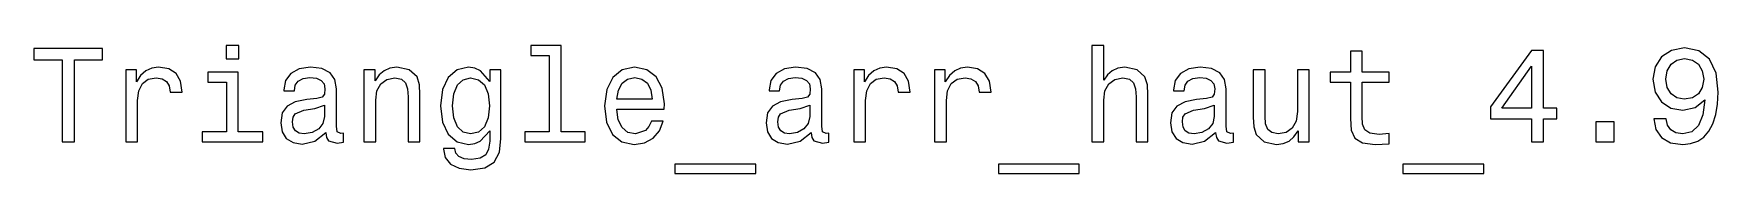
# Model space of a CAD drawing. Extents: x 150.3 to 240.6, y 141.4 to 148.2.
import ezdxf

# ---------------------------------------------------------------- set-up
doc = ezdxf.new("R2010")
doc.units = 0

msp = doc.modelspace()

# ---------------------------------------------------------------- linework, layer by layer
at = {"color": 7, "lineweight": 13}
for points in [[(161.311234, 148.234879), (160.641205, 148.234879), (160.641205, 147.51442), (161.311234, 147.51442)], [(177.96109, 147.701736), (177.96109, 143.595108), (176.657059, 143.595108), (176.657059, 143.061966), (179.891937, 143.061966), (179.891937, 143.595108), (178.595093, 143.595108), (178.595093, 148.234879), (176.966858, 148.234879), (176.966858, 147.701736)], [(207.060532, 143.061966), (207.694534, 143.061966), (207.694534, 145.295395), (207.759369, 145.806915), (207.968307, 146.181564), (208.292511, 146.412109), (208.724792, 146.498566), (209.070618, 146.426514), (209.286743, 146.231995), (209.394821, 145.907791), (209.430847, 145.47551), (209.430847, 143.061966), (210.06485, 143.061966), (210.06485, 145.605194), (210.036026, 146.116714), (209.906342, 146.541794), (209.481277, 146.930847), (208.818451, 147.067734), (208.458221, 147.017303), (208.148422, 146.880417), (207.889053, 146.664276), (207.694534, 146.368881), (207.694534, 148.234879), (207.060532, 148.234879)], [(151.837173, 143.061966), (152.5, 143.061966), (152.5, 147.456772), (154.01297, 147.456772), (154.01297, 148.061966), (150.317001, 148.061966), (150.317001, 147.456772), (151.837173, 147.456772)], [(220.922195, 146.260818), (220.922195, 144.322769), (220.965424, 143.695969), (221.167145, 143.263702), (221.570618, 143.011536), (222.255051, 142.925079), (223.004333, 142.961105), (223.004333, 143.508652), (222.456787, 143.465424), (221.959656, 143.523056), (221.693085, 143.703171), (221.57782, 144.005768), (221.556213, 144.430847), (221.556213, 146.260818), (223.004333, 146.260818), (223.004333, 146.801163), (221.556213, 146.801163), (221.556213, 147.932281), (220.922195, 147.932281), (220.922195, 146.801163), (219.827087, 146.801163), (219.827087, 146.260818)], [(230.634003, 143.061966), (231.282425, 143.061966), (231.282425, 144.301163), (231.995682, 144.301163), (231.995682, 144.877533), (231.282425, 144.877533), (231.282425, 147.953903), (230.626801, 147.953903), (228.4366, 144.935165), (228.4366, 144.301163), (230.634003, 144.301163)], [(237.182999, 144.301163), (237.291077, 143.731995), (237.600861, 143.292511), (238.090775, 143.018738), (238.739197, 142.917877), (239.164261, 142.968307), (239.546112, 143.097992), (239.870316, 143.321335), (240.144089, 143.638336), (240.360229, 144.034592), (240.518738, 144.524506), (240.612396, 145.086456), (240.648407, 145.734879), (240.52594, 146.750732), (240.172913, 147.492798), (239.610947, 147.939484), (238.840057, 148.097992), (238.134003, 147.968307), (237.600861, 147.622482), (237.255035, 147.08934), (237.139771, 146.419312), (237.255035, 145.727676), (237.593658, 145.201736), (238.097992, 144.870331), (238.739197, 144.762253), (239.416428, 144.899139), (239.927948, 145.317017), (239.812683, 144.517303), (239.582123, 143.948135), (239.229095, 143.609512), (238.746399, 143.50145), (238.371765, 143.55188), (238.097992, 143.710388), (237.917877, 143.96254), (237.845825, 144.301163)], [(237.838623, 146.426514), (237.91066, 146.873199), (238.112396, 147.226227), (238.429398, 147.44957), (238.840057, 147.528824), (239.265137, 147.44957), (239.589325, 147.226227), (239.791077, 146.880417), (239.870316, 146.433731), (239.791077, 145.979828), (239.589325, 145.64122), (239.257935, 145.432281), (238.818451, 145.360229), (238.42218, 145.432281), (238.112396, 145.64122), (237.91066, 145.972626)], [(155.252167, 143.061966), (155.886169, 143.061966), (155.886169, 145.273788), (155.951004, 145.806915), (156.145538, 146.188766), (156.46254, 146.419312), (156.887604, 146.498566), (157.204605, 146.448135), (157.442368, 146.304047), (157.586456, 146.059082), (157.636887, 145.727676), (158.278091, 145.727676), (158.19165, 146.311249), (157.953888, 146.729111), (157.557632, 146.981277), (157.017288, 147.067734), (156.649857, 147.010086), (156.332855, 146.865997), (156.05188, 146.621048), (155.828537, 146.289627), (155.828537, 146.930847), (155.252167, 146.930847)], [(161.289627, 143.595108), (161.289627, 146.801163), (159.661377, 146.801163), (159.661377, 146.260818), (160.655624, 146.260818), (160.655624, 143.595108), (159.358795, 143.595108), (159.358795, 143.061966), (162.600861, 143.061966), (162.600861, 143.595108)], [(165.98703, 143.566284), (165.98703, 143.544678), (166.023056, 143.299713), (166.131119, 143.126801), (166.585022, 142.989914), (166.938049, 143.047562), (166.938049, 143.537476), (166.786743, 143.515854), (166.585022, 143.609512), (166.548996, 143.897705), (166.548996, 145.900589), (166.46254, 146.412109), (166.210373, 146.772339), (165.770889, 146.98848), (165.151291, 147.067734), (164.546112, 146.981277), (164.099426, 146.736313), (163.818451, 146.354477), (163.724792, 145.850143), (163.724792, 145.806915), (164.293945, 145.806915), (164.344376, 146.109512), (164.502884, 146.325653), (164.762253, 146.455338), (165.129684, 146.505768), (165.482712, 146.469742), (165.734863, 146.361679), (165.886169, 146.174362), (165.9366, 145.914993), (165.907776, 145.612396), (165.792511, 145.461105), (165.504318, 145.389053), (164.963974, 145.331421), (164.344376, 145.201736), (163.904907, 144.971191), (163.645538, 144.610962), (163.566284, 144.07782), (163.638336, 143.60231), (163.861679, 143.249283), (164.221909, 143.02594), (164.719025, 142.946686), (165.389053, 143.097992)], [(168.02594, 143.061966), (168.659943, 143.061966), (168.659943, 145.295395), (168.724792, 145.806915), (168.933716, 146.181564), (169.257919, 146.412109), (169.690201, 146.498566), (170.036026, 146.426514), (170.252167, 146.231995), (170.360229, 145.907791), (170.396255, 145.47551), (170.396255, 143.061966), (171.030258, 143.061966), (171.030258, 145.605194), (171.001434, 146.116714), (170.871765, 146.541794), (170.446686, 146.930847), (169.783859, 147.067734), (169.416428, 147.017303), (169.106628, 146.880417), (168.840057, 146.649857), (168.631119, 146.340057), (168.631119, 146.930847), (168.02594, 146.930847)], [(175.374634, 143.234879), (175.374634, 146.930847), (174.769455, 146.930847), (174.769455, 146.304047), (174.272339, 146.873199), (173.969742, 147.017303), (173.631119, 147.067734), (173.018738, 146.923645), (172.543228, 146.520172), (172.233429, 145.871765), (172.125366, 145), (172.233429, 144.121048), (172.543228, 143.472626), (173.018738, 143.061966), (173.631119, 142.925079), (173.976944, 142.97551), (174.265137, 143.105194), (174.769455, 143.65274), (174.769455, 143.105194), (174.711823, 142.672913), (174.553314, 142.363113), (174.250717, 142.182999), (173.796829, 142.118164), (173.400574, 142.161392), (173.119598, 142.269455), (172.953888, 142.456772), (172.903458, 142.708939), (172.291061, 142.708939), (172.291061, 142.680115), (172.38472, 142.219025), (172.672913, 141.873199), (173.134003, 141.649857), (173.760803, 141.570618), (174.510086, 141.67868), (175.007202, 141.981277), (175.288177, 142.507217)], [(172.780975, 145), (172.845825, 145.64122), (173.040344, 146.116714), (173.342941, 146.397705), (173.746399, 146.498566), (174.171463, 146.397705), (174.488464, 146.116714), (174.682999, 145.64122), (174.755035, 145), (174.682999, 144.344391), (174.488464, 143.876083), (174.171463, 143.587906), (173.746399, 143.494247), (173.342941, 143.587906), (173.040344, 143.876083), (172.845825, 144.351593)], [(181.592224, 144.812683), (184.128235, 144.812683), (184.135437, 145.108078), (184.020172, 145.9366), (183.703171, 146.556198), (183.198853, 146.930847), (182.528809, 147.067734), (181.873199, 146.923645), (181.368881, 146.520172), (181.044662, 145.864563), (180.929398, 145), (181.03746, 144.113846), (181.361664, 143.465424), (181.858795, 143.061966), (182.507202, 142.925079), (183.069168, 143.018738), (183.530258, 143.263702), (183.868866, 143.65274), (184.0634, 144.171478), (183.4366, 144.171478), (183.306915, 143.883286), (183.119598, 143.66716), (182.586456, 143.494247), (182.175797, 143.573486), (181.865997, 143.825653), (181.664261, 144.236313), (181.592224, 144.791077)], [(181.592224, 145.345825), (181.671463, 145.842941), (181.865997, 146.210388), (182.161377, 146.433731), (182.55043, 146.51297), (182.932281, 146.433731), (183.227661, 146.210388), (183.407776, 145.842941), (183.472626, 145.345825)], [(192.010086, 143.566284), (192.010086, 143.544678), (192.046112, 143.299713), (192.154175, 143.126801), (192.608063, 142.989914), (192.96109, 143.047562), (192.96109, 143.537476), (192.809799, 143.515854), (192.608063, 143.609512), (192.572052, 143.897705), (192.572052, 145.900589), (192.485596, 146.412109), (192.233429, 146.772339), (191.793945, 146.98848), (191.174347, 147.067734), (190.569168, 146.981277), (190.122482, 146.736313), (189.841492, 146.354477), (189.747833, 145.850143), (189.747833, 145.806915), (190.317001, 145.806915), (190.367432, 146.109512), (190.52594, 146.325653), (190.785309, 146.455338), (191.15274, 146.505768), (191.505768, 146.469742), (191.757935, 146.361679), (191.909225, 146.174362), (191.959656, 145.914993), (191.930832, 145.612396), (191.815567, 145.461105), (191.527374, 145.389053), (190.98703, 145.331421), (190.367432, 145.201736), (189.927948, 144.971191), (189.668594, 144.610962), (189.58934, 144.07782), (189.661377, 143.60231), (189.884735, 143.249283), (190.244965, 143.02594), (190.742081, 142.946686), (191.412109, 143.097992)], [(194.286743, 143.061966), (194.920746, 143.061966), (194.920746, 145.273788), (194.985596, 145.806915), (195.180115, 146.188766), (195.497116, 146.419312), (195.922195, 146.498566), (196.239197, 146.448135), (196.476944, 146.304047), (196.621033, 146.059082), (196.671478, 145.727676), (197.312683, 145.727676), (197.226227, 146.311249), (196.98848, 146.729111), (196.592224, 146.981277), (196.05188, 147.067734), (195.684448, 147.010086), (195.367432, 146.865997), (195.086456, 146.621048), (194.863113, 146.289627), (194.863113, 146.930847), (194.286743, 146.930847)], [(198.623932, 143.061966), (199.257935, 143.061966), (199.257935, 145.273788), (199.322769, 145.806915), (199.517303, 146.188766), (199.83429, 146.419312), (200.259369, 146.498566), (200.57637, 146.448135), (200.814117, 146.304047), (200.958221, 146.059082), (201.008652, 145.727676), (201.649857, 145.727676), (201.5634, 146.311249), (201.325653, 146.729111), (200.929398, 146.981277), (200.389053, 147.067734), (200.021622, 147.010086), (199.70462, 146.865997), (199.423645, 146.621048), (199.200287, 146.289627), (199.200287, 146.930847), (198.623932, 146.930847)], [(213.695984, 143.566284), (213.695984, 143.544678), (213.731995, 143.299713), (213.840073, 143.126801), (214.293961, 142.989914), (214.646973, 143.047562), (214.646973, 143.537476), (214.495697, 143.515854), (214.293961, 143.609512), (214.257935, 143.897705), (214.257935, 145.900589), (214.171478, 146.412109), (213.919312, 146.772339), (213.479828, 146.98848), (212.860245, 147.067734), (212.255051, 146.981277), (211.808365, 146.736313), (211.52739, 146.354477), (211.433731, 145.850143), (211.433731, 145.806915), (212.002899, 145.806915), (212.053314, 146.109512), (212.211823, 146.325653), (212.471191, 146.455338), (212.838623, 146.505768), (213.19165, 146.469742), (213.443817, 146.361679), (213.595108, 146.174362), (213.645538, 145.914993), (213.61673, 145.612396), (213.50145, 145.461105), (213.213257, 145.389053), (212.672913, 145.331421), (212.053314, 145.201736), (211.613846, 144.971191), (211.354477, 144.610962), (211.275223, 144.07782), (211.347275, 143.60231), (211.570618, 143.249283), (211.930847, 143.02594), (212.427963, 142.946686), (213.097992, 143.097992)], [(218.71759, 146.930847), (218.083588, 146.930847), (218.083588, 144.697418), (218.011536, 144.17868), (217.802612, 143.804047), (217.478394, 143.573486), (217.053314, 143.50145), (216.714706, 143.559082), (216.498566, 143.731995), (216.376099, 144.02739), (216.347275, 144.445251), (216.347275, 146.930847), (215.713257, 146.930847), (215.713257, 144.387619), (215.734879, 143.876083), (215.871765, 143.451019), (216.289642, 143.061966), (216.959656, 142.925079), (217.319885, 142.97551), (217.6297, 143.105194), (217.896271, 143.328537), (218.112396, 143.65274), (218.112396, 143.061966), (218.71759, 143.061966)], [(229.041794, 144.877533), (230.634003, 147.118164), (230.634003, 144.877533)], [(165.914993, 144.416428), (165.828537, 144.041794), (165.597977, 143.753601), (165.252167, 143.566284), (164.827087, 143.50145), (164.553314, 143.537476), (164.358795, 143.65274), (164.236313, 143.854477), (164.200287, 144.135452), (164.229111, 144.387619), (164.344376, 144.567734), (164.805481, 144.769455), (165.389053, 144.855911), (165.914993, 145.028824)], [(191.938049, 144.416428), (191.851593, 144.041794), (191.621033, 143.753601), (191.275223, 143.566284), (190.850143, 143.50145), (190.57637, 143.537476), (190.381851, 143.65274), (190.259369, 143.854477), (190.223343, 144.135452), (190.252167, 144.387619), (190.367432, 144.567734), (190.828537, 144.769455), (191.412109, 144.855911), (191.938049, 145.028824)], [(213.623932, 144.416428), (213.537476, 144.041794), (213.306931, 143.753601), (212.961105, 143.566284), (212.536041, 143.50145), (212.262253, 143.537476), (212.067734, 143.65274), (211.945251, 143.854477), (211.909241, 144.135452), (211.938049, 144.387619), (212.053314, 144.567734), (212.51442, 144.769455), (213.097992, 144.855911), (213.623932, 145.028824)], [(234.07782, 143.061966), (235.072052, 143.061966), (235.072052, 144.135452), (234.07782, 144.135452)], [(184.697403, 141.865997), (184.697403, 141.361679), (189.034576, 141.361679), (189.034576, 141.865997)], [(202.046112, 141.865997), (202.046112, 141.361679), (206.383301, 141.361679), (206.383301, 141.865997)], [(223.731995, 141.865997), (223.731995, 141.361679), (228.069168, 141.361679), (228.069168, 141.865997)]]:
    msp.add_lwpolyline(points, close=True, dxfattribs=at)

doc.saveas('drawing.dxf')
